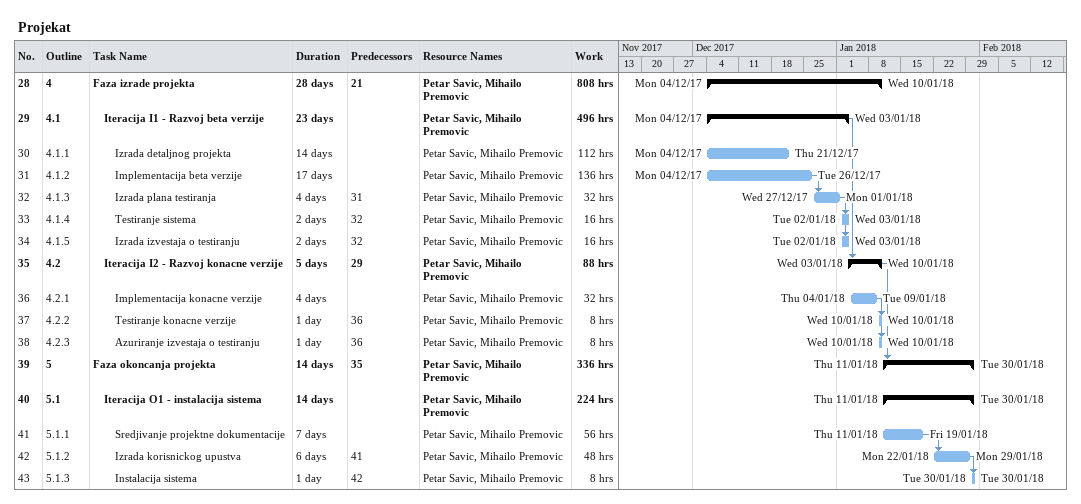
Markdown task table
Projekat

| ID | WBS | Task | Duration | Start | Finish | Predecessors | Resources | Work (h) |
|---|---|---|---|---|---|---|---|---|
| 28 | 4 | **Faza izrade projekta** | 28d | 2017-12-04 | 2018-01-10 | 21 | Petar Savic, Mihailo Premovic | 808 |
| 29 | 4.1 | **Iteracija I1 - Razvoj beta verzije** | 23d | 2017-12-04 | 2018-01-03 |  | Petar Savic, Mihailo Premovic | 496 |
| 30 | 4.1.1 | Izrada detaljnog projekta | 14d | 2017-12-04 | 2017-12-21 |  | Petar Savic, Mihailo Premovic | 112 |
| 31 | 4.1.2 | Implementacija beta verzije | 17d | 2017-12-04 | 2017-12-26 |  | Petar Savic, Mihailo Premovic | 136 |
| 32 | 4.1.3 | Izrada plana testiranja | 4d | 2017-12-27 | 2018-01-01 | 31 | Petar Savic, Mihailo Premovic | 32 |
| 33 | 4.1.4 | Testiranje sistema | 2d | 2018-01-02 | 2018-01-03 | 32 | Petar Savic, Mihailo Premovic | 16 |
| 34 | 4.1.5 | Izrada izvestaja o testiranju | 2d | 2018-01-02 | 2018-01-03 | 32 | Petar Savic, Mihailo Premovic | 16 |
| 35 | 4.2 | **Iteracija I2 - Razvoj konacne verzije** | 5d | 2018-01-03 | 2018-01-10 | 29 | Petar Savic, Mihailo Premovic | 88 |
| 36 | 4.2.1 | Implementacija konacne verzije | 4d | 2018-01-04 | 2018-01-09 |  | Petar Savic, Mihailo Premovic | 32 |
| 37 | 4.2.2 | Testiranje konacne verzije | 1d | 2018-01-10 | 2018-01-10 | 36 | Petar Savic, Mihailo Premovic | 8 |
| 38 | 4.2.3 | Azuriranje izvestaja o testiranju | 1d | 2018-01-10 | 2018-01-10 | 36 | Petar Savic, Mihailo Premovic | 8 |
| 39 | 5 | **Faza okoncanja projekta** | 14d | 2018-01-11 | 2018-01-30 | 35 | Petar Savic, Mihailo Premovic | 336 |
| 40 | 5.1 | **Iteracija O1 - instalacija sistema** | 14d | 2018-01-11 | 2018-01-30 |  | Petar Savic, Mihailo Premovic | 224 |
| 41 | 5.1.1 | Sredjivanje projektne dokumentacije | 7d | 2018-01-11 | 2018-01-19 |  | Petar Savic, Mihailo Premovic | 56 |
| 42 | 5.1.2 | Izrada korisnickog upustva | 6d | 2018-01-22 | 2018-01-29 | 41 | Petar Savic, Mihailo Premovic | 48 |
| 43 | 5.1.3 | Instalacija sistema | 1d | 2018-01-30 | 2018-01-30 | 42 | Petar Savic, Mihailo Premovic | 8 |
